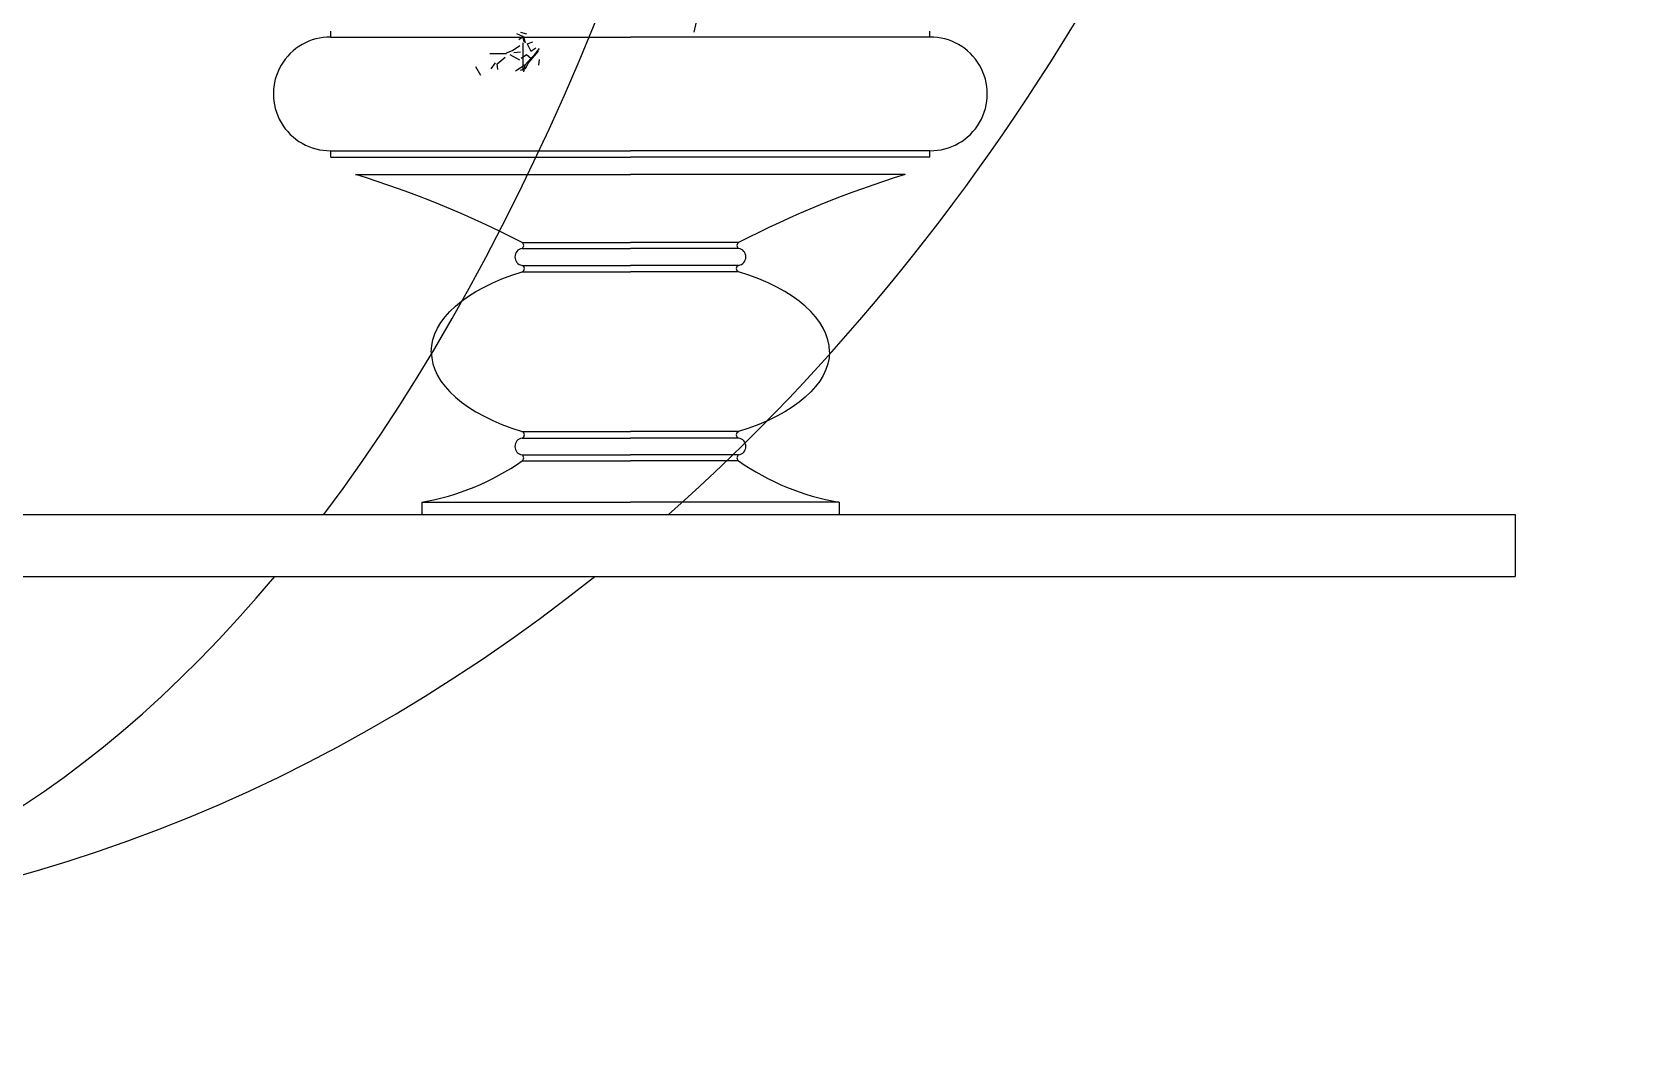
# Model space of a CAD drawing. Header units: inches. Extents: x 242965 to 445791, y 236206 to 423703.
# Drawn here: x 347855.3 to 348123.2, y 353869.9 to 354040.1 of the extents above; entities that cross this region are included whole.
import ezdxf

# ---------------------------------------------------------------- set-up
doc = ezdxf.new("R2010")
doc.units = ezdxf.units.IN
doc.header["$MEASUREMENT"] = 0
doc.layers.add('9', color=251, linetype='Continuous', lineweight=13)
doc.layers.add('NOITHAT', color=8, linetype='Continuous')

# ---------------------------------------------------------------- blocks, each defined once
blk = doc.blocks.new('A$C21B80CA2')
at = {"layer": 'NOITHAT', "linetype": 'Continuous'}
for p, q in [((514.06, 1106.28), (514.92, 1109.97)), ((484.94, 1106.28), (485.93, 1106.04)), ((483.59, 1103.21), (484.82, 1104.07)), ((485.31, 1105.55), (484.33, 1106.04)), ((485.46, 1105.58), (484.64, 1105.04)), ((485.56, 1104.69), (485.31, 1105.55)), ((485.32, 1104.49), (485.32, 1099.85)), ((485.46, 1105.58), (485.73, 1104.49)), ((486.05, 1104.32), (487.03, 1104.69)), ((486.05, 1104.32), (486.66, 1103.09)), ((486.66, 1103.09), (487.52, 1103.7)), ((487.28, 1102.48), (488.14, 1103.58)), ((482.61, 1102.66), (479.78, 1102.66)), ((480.03, 1100.14), (480.77, 1101.13)), ((481.01, 1101), (482.36, 1102.11)), ((481.14, 1100.02), (481.01, 1101)), ((482.61, 1102.84), (483.59, 1103.21)), ((484.82, 1101.62), (483.22, 1102.48)), ((484.94, 1102.97), (483.84, 1102.84)), ((485.93, 1102.48), (485.07, 1101.86)), ((485.68, 1100.76), (486.66, 1101.86)), ((486.28, 1101.22), (485.73, 1100.12)), ((486.66, 1101.86), (485.93, 1102.48)), ((487.92, 1103.13), (486.28, 1101.22)), ((486.66, 1101.86), (487.28, 1102.48)), ((488.02, 1100.76), (488.14, 1101.74)), ((478.31, 1099.04), (477.45, 1100.51)), ((485.68, 1100.76), (484.08, 1099.77)), ((485.73, 1100.12), (484.91, 1099.85)), ((485.68, 1100.76), (485.44, 1099.65))]:
    blk.add_line(p, q, dxfattribs=at)
at = {"layer": 'NOITHAT'}
for p, q in [((453.11, 1105.49), (453.11, 1106.48)), ((553.65, 1105.49), (553.65, 1106.48)), ((453.11, 1105.49), (503.38, 1105.49)), ((553.65, 1105.49), (503.38, 1105.49)), ((453.11, 1085.34), (453.11, 1086.4)), ((453.11, 1086.4), (503.38, 1086.4)), ((453.11, 1085.34), (503.38, 1085.34)), ((553.65, 1086.4), (503.38, 1086.4)), ((553.65, 1085.34), (503.38, 1085.34)), ((553.65, 1085.34), (553.65, 1086.4)), ((457.28, 1082.39), (503.38, 1082.39)), ((549.48, 1082.39), (503.38, 1082.39)), ((485.21, 1070.99), (503.38, 1070.99)), ((485.21, 1070), (503.38, 1070)), ((521.55, 1070.99), (503.38, 1070.99)), ((521.55, 1070), (503.38, 1070)), ((485.21, 1067.16), (503.38, 1067.16)), ((485.21, 1066.09), (503.38, 1066.09)), ((521.55, 1067.16), (503.38, 1067.16)), ((521.55, 1066.09), (503.38, 1066.09)), ((485.21, 1039.25), (503.38, 1039.25)), ((485.21, 1038.18), (503.38, 1038.18)), ((521.55, 1039.25), (503.38, 1039.25)), ((521.55, 1038.18), (503.38, 1038.18)), ((485.21, 1035.34), (503.38, 1035.34)), ((485.21, 1034.35), (503.38, 1034.35)), ((521.55, 1035.34), (503.38, 1035.34)), ((521.55, 1034.35), (503.38, 1034.35)), ((468.36, 1027.43), (503.38, 1027.43)), ((468.36, 1027.43), (468.36, 1025.34)), ((538.4, 1027.43), (503.38, 1027.43)), ((538.4, 1027.43), (538.4, 1025.34)), ((0, 1025.34), (651.86, 1025.34)), ((651.86, 1025.34), (651.86, 1014.93)), ((0, 1014.93), (651.86, 1014.93))]:
    blk.add_line(p, q, dxfattribs=at)
for centre, radius, start, end in [((453.01, 1095.94), 9.54, 89.4297, 270.5703), ((553.74, 1095.94), 9.54, 269.4297, 90.5703), ((407.95, 921.57), 168.22, 62.6576, 72.9461), ((598.81, 921.57), 168.22, 107.0539, 117.3424), ((485.44, 1068.58), 1.44, 99.2326, 260.7674), ((484.9, 1070.49), 0.588, 302.1145, 57.8855), ((521.86, 1070.49), 0.588, 122.1145, 237.8855), ((521.32, 1068.58), 1.44, 279.2326, 80.7674), ((485.04, 1066.63), 0.559, 287.9114, 72.0886), ((521.72, 1066.63), 0.559, 107.9114, 252.0886), ((485.44, 1036.76), 1.44, 99.2326, 260.7674), ((485.04, 1038.71), 0.559, 287.9114, 72.0886), ((521.72, 1038.71), 0.559, 107.9114, 252.0886), ((521.32, 1036.76), 1.44, 279.2326, 80.7674), ((461.5, 1068.11), 41.26, 279.5737, 305.082), ((484.9, 1034.84), 0.588, 302.1145, 57.8855), ((521.86, 1034.84), 0.588, 122.1145, 237.8855), ((545.26, 1068.11), 41.26, 234.918, 260.4263)]:
    blk.add_arc(centre, radius, start, end, dxfattribs=at)
for centre, major_axis, ratio, start_param, end_param in [((336.29, 1357), (0, 401.18), 0.512382, 3.739173, 8.508498), ((336.29, 1357), (0, 401.18), 0.768573, 3.739173, 8.827198), ((503.38, 1052.67), (33.41, 0), 0.478764, 0, 0.995816), ((503.38, 1052.67), (33.41, 0), 0.478764, 3.141593, 4.137409), ((336.29, 1357), (0, 401.18), 0.768573, 2.591828, 3.691358), ((336.29, 1357), (0, 401.18), 0.512382, 2.591828, 3.691358)]:
    blk.add_ellipse(centre, major_axis=major_axis, ratio=ratio, start_param=start_param, end_param=end_param, dxfattribs=at)
at = {"layer": 'NOITHAT', "extrusion": (0, 0, -1)}
for start_param, end_param in [(0, 0.995816), (3.141593, 4.137409)]:
    blk.add_ellipse((503.38, 1052.67), major_axis=(-33.41, 0), ratio=0.478764, start_param=start_param, end_param=end_param, dxfattribs=at)

msp = doc.modelspace()

# ---------------------------------------------------------------- block references
at = {"layer": '9'}
msp.add_blockref('A$C21B80CA2', (347452.35, 352933.792), dxfattribs=at)

doc.saveas('drawing.dxf')
